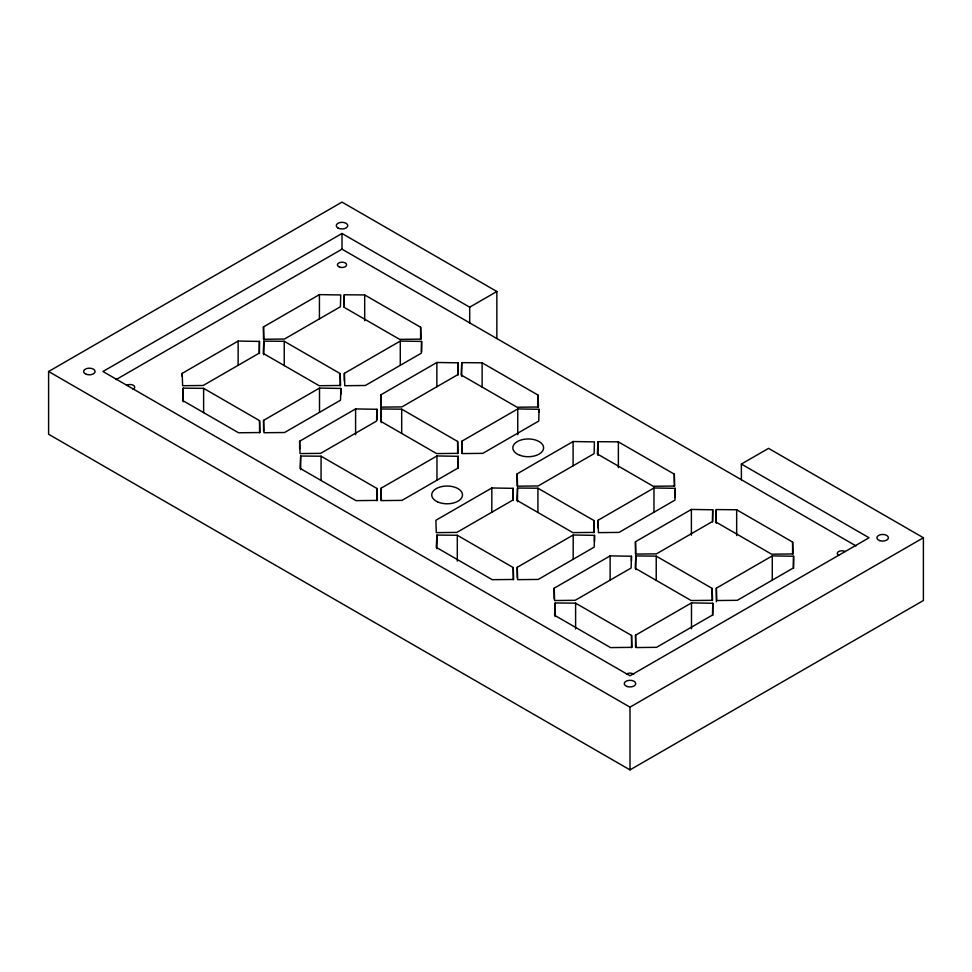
<?xml version="1.0" encoding="UTF-8"?>
<svg xmlns="http://www.w3.org/2000/svg" width="972" height="972" viewBox="0 0 972 972"><rect width="100%" height="100%" fill="white"/><g stroke="black" fill="none" stroke-linecap="round" stroke-linejoin="round"><path stroke-width="1.46" d="M259.451 341.415L259.147 353.188L203.209 385.483L182.615 385.714L182.201 373.357L238.14 341.063L259.451 341.415L259.451 353.565M340.82 388.448L340.516 400.209L284.577 432.516L263.983 432.734L263.57 420.378L319.509 388.083L340.82 388.448L340.82 394.511M376.893 409.285L376.589 421.058L320.651 453.353L300.056 453.572L299.643 441.227L355.594 408.92L376.893 409.285L376.893 419.904M421.605 341.415L421.301 353.188L365.363 385.483L344.768 385.714L344.355 373.357L400.294 341.063L421.605 341.415L421.605 352.046M458.164 362.835L457.873 374.609L401.934 406.904L381.328 407.134L380.927 394.778L436.865 362.483L458.164 362.835L458.164 374.973M458.262 456.305L457.958 468.079L402.019 500.373L381.425 500.604L381.012 488.248L436.963 455.953L458.262 456.305L458.262 468.455M513.131 488.333L512.827 500.106L456.889 532.401L436.294 532.632L435.881 520.275L491.82 487.98L513.131 488.333L513.131 500.483M539.047 409.285L538.743 421.058L482.805 453.353L462.21 453.584L461.809 441.227L517.748 408.933L539.047 409.285L539.047 412.322M594.5 535.365L594.196 547.127L538.257 579.433L517.663 579.652L517.25 567.296L573.188 535.001L594.5 535.365L594.5 541.428M631.436 556.239L631.132 568.013L575.193 600.307L554.599 600.538L554.186 588.182L610.124 555.887L631.436 556.239L631.436 560.795M675.285 488.333L674.981 500.106L619.043 532.401L598.448 532.632L598.035 520.275L653.974 487.98L675.285 488.333L675.285 497.445M712.707 509.79L712.403 521.563L656.465 553.858L635.87 554.089L635.457 541.732L691.396 509.437L712.707 509.79L712.707 521.928M712.804 603.26L712.5 615.033L656.562 647.328L635.967 647.559L635.554 635.202L691.493 602.907L712.804 603.26L712.804 615.41M793.589 556.239L793.286 568.013L737.347 600.307L716.753 600.538L716.34 588.182L772.278 555.887L793.589 556.239L793.589 568.377M183.234 388.168L182.615 400.476L238.553 432.771L259.949 432.54L259.56 420.645L203.622 388.35L183.234 388.168L183.234 401.837M263.849 341.123L263.23 353.419L319.168 385.714L340.577 385.483L340.176 373.588L284.237 341.293L263.849 341.123L263.849 354.78M300.676 456.038L300.056 468.334L355.995 500.641L377.403 500.398L377.002 488.503L321.064 456.208L300.676 456.038L300.676 469.695M344.295 294.771L343.675 307.067L399.613 339.362L421.01 339.131L420.621 327.236L364.682 294.941L344.295 294.771L344.295 306.909M381.303 408.993L380.684 421.289L436.622 453.584L458.019 453.353L457.63 441.458L401.691 409.163L381.303 408.993L381.303 422.65M436.914 535.086L436.294 547.394L492.233 579.689L513.641 579.458L513.24 567.563L457.302 535.268L436.914 535.086L436.914 548.755M461.736 362.629L461.117 374.937L517.055 407.232L538.464 407.001L538.063 395.106L482.124 362.811L461.736 362.629L461.736 376.298M517.529 488.041L516.91 500.337L572.86 532.632L594.257 532.401L593.856 520.506L537.917 488.211L517.529 488.041L517.529 501.698M555.219 602.992L554.599 615.288L610.538 647.595L631.934 647.352L631.545 635.457L575.606 603.162L555.219 602.992L555.219 616.649M597.974 441.689L597.355 453.985L653.293 486.279L674.689 486.049L674.301 474.154L618.362 441.859L597.974 441.689L597.974 455.346M635.834 555.948L635.214 568.243L691.153 600.538L712.549 600.307L712.16 588.412L656.222 556.118L635.834 555.948L635.834 569.604M716.279 509.583L715.659 521.891L771.598 554.186L792.994 553.955L792.605 542.06L736.667 509.765L716.279 509.583L716.279 523.252M126.87 385.313L127.125 385.155A4.605 2.661 0 0 1 133.626 385.459A4.605 2.661 0 0 1 133.079 389.213M741.381 479.731L741.381 464.045L768.548 448.359L923.4 537.759L923.4 600.502L629.99 769.897L48.6 434.241L48.6 371.498L342.01 202.103L496.862 291.503L496.862 338.56M496.862 291.503L469.695 307.188L342.01 233.474L102.935 371.498L629.99 675.795L869.065 537.759L741.381 464.045M116.069 379.602L342.01 249.16L856.04 545.924M263.485 326.908L319.423 294.613L340.722 294.966L340.431 306.739L284.48 339.034L263.886 339.264L263.485 326.908L263.485 339.046M517.165 473.826L573.103 441.531L594.402 441.883L594.111 453.657L538.172 485.951L517.566 486.182L517.165 473.826L517.165 485.976M48.6 371.498L629.99 707.154L923.4 537.759M792.605 542.06L792.605 554.198M772.278 555.887L772.278 580.175M736.667 509.765L736.667 535.572M716.34 588.182L716.34 601.838M712.16 588.412L712.16 600.55M691.493 602.907L691.493 628.714M691.396 509.437L691.396 535.232M674.301 474.154L674.301 486.304M656.222 556.118L656.222 580.406M653.974 487.98L653.974 512.268M635.457 541.732L635.457 553.87M635.554 635.202L635.554 647.352M631.545 635.457L631.545 647.607M629.99 707.154L629.99 769.897M618.362 441.859L618.362 467.666M610.124 555.887L610.124 580.163M598.035 520.275L598.035 527.869M593.856 520.506L593.856 532.656M575.606 603.162L575.606 628.969M573.103 441.531L573.103 465.819M573.188 535.001L573.188 559.289M554.186 588.182L554.186 598.801M538.063 395.106L538.063 407.244M537.917 488.211L537.917 512.499M517.748 408.933L517.748 434.727M517.25 567.296L517.25 577.927M513.24 567.563L513.24 579.701M491.82 487.98L491.82 512.268M482.124 362.811L482.124 387.099M469.695 307.188L469.695 322.874M461.809 441.227L461.809 453.365M457.63 441.458L457.63 453.596M457.302 535.268L457.302 561.075M436.963 455.953L436.963 480.241M436.865 362.483L436.865 386.759M420.621 327.236L420.621 339.386M401.691 409.163L401.691 433.451M400.294 341.063L400.294 365.351M380.927 394.778L380.927 408.434M381.012 488.248L381.012 500.386M377.002 488.503L377.002 500.653M364.682 294.941L364.682 320.748M355.594 408.92L355.594 434.727M344.355 373.357L344.355 380.951M342.01 233.474L342.01 249.16M340.176 373.588L340.176 385.738M321.064 456.208L321.064 480.496M319.509 388.083L319.509 412.371M319.423 294.613L319.423 318.901M299.643 441.227L299.643 448.809M284.237 341.293L284.237 365.581M263.57 420.378L263.57 431.009M259.56 420.645L259.56 432.783M238.14 341.063L238.14 365.351M203.622 388.35L203.622 412.638M182.201 373.357L182.201 376.395M838.642 555.328A4.605 2.661 0 0 1 838.642 551.561A4.605 2.661 0 0 1 845.154 551.561M626.418 674.106A4.605 2.661 0 0 1 633.732 674.24M437.412 501.795A15.37 8.87 0 0 0 462.295 496.328A15.37 8.87 0 0 0 441.653 486.62A15.37 8.87 0 0 0 437.412 501.795M520.093 455.37A15.37 8.87 0 0 0 543.579 448.128A15.37 8.87 0 0 0 520.992 440A15.37 8.87 0 0 0 520.093 455.37M86.472 374.378A5.759 3.329 0 0 0 95.11 371.498A5.759 3.329 0 0 0 86.472 368.619A5.759 3.329 0 0 0 86.472 374.378M337.94 227.983A5.759 3.329 0 0 0 347.575 226.488A5.759 3.329 0 0 0 340.516 222.418A5.759 3.329 0 0 0 337.94 227.983M627.11 686.511A5.759 3.329 0 0 0 635.749 683.632A5.759 3.329 0 0 0 627.11 680.752A5.759 3.329 0 0 0 627.11 686.511M879.769 540.639A5.759 3.329 0 0 0 888.408 537.759A5.759 3.329 0 0 0 879.769 534.879A5.759 3.329 0 0 0 879.769 540.639M339.702 267.142A4.605 2.661 0 0 0 346.627 264.834A4.605 2.661 0 0 0 339.702 262.537A4.605 2.661 0 0 0 339.702 267.142"/></g></svg>
